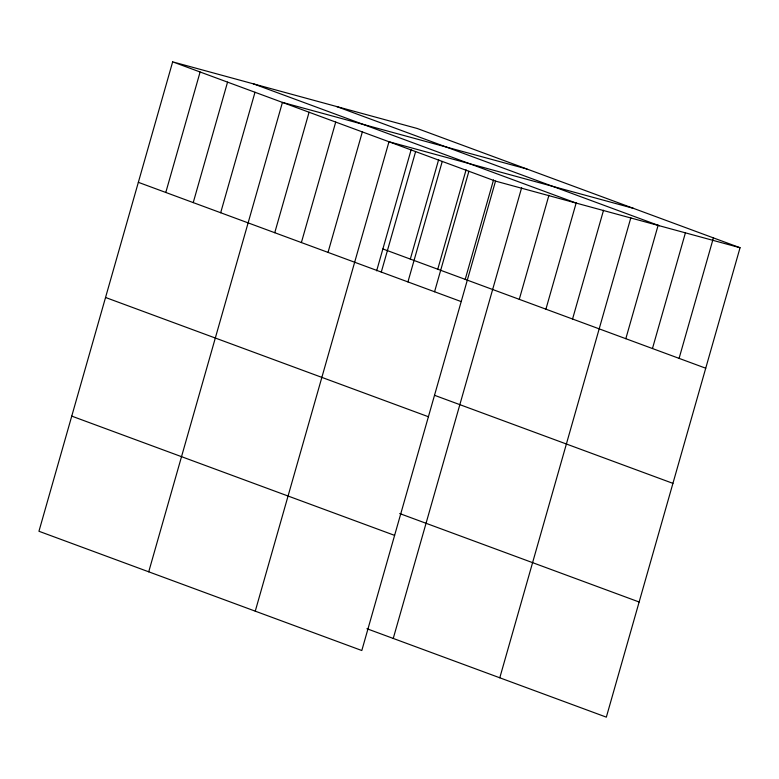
<?xml version="1.0" encoding="UTF-8"?>
<svg xmlns="http://www.w3.org/2000/svg" width="779" height="779" viewBox="0 0 779 779"><rect width="100%" height="100%" fill="white"/><g stroke="black" fill="none" stroke-linecap="round" stroke-linejoin="round"><path stroke-width="1.17" d="M172.665 61.853L38.95 531.268L361.807 650.523L495.522 181.108L172.665 61.853L417.193 128.477L740.05 247.732L606.335 717.147L366.899 628.711M165.791 192.462L200.115 71.989M193.231 202.608L227.556 82.126M220.671 212.745L254.996 92.263M148.721 571.815L282.436 102.4L526.964 169.024M274.753 232.717L309.078 112.234M301.385 242.551L335.71 122.069M328.027 252.396L362.342 131.914M255.259 611.174L388.984 141.749L633.512 208.373M376.647 270.829L411.195 149.529M381.291 272.075L415.616 151.593M410.319 259.086L438.645 159.666M407.933 281.91L442.248 161.428M437.759 269.222L466.085 169.803M434.565 291.745L468.89 171.273M465.209 279.369L493.526 179.939M393.249 638.439L521.638 187.739M519.281 299.34L548.942 195.237M545.913 309.175L576.236 202.735M572.555 319.02L603.54 210.233M499.787 677.798L630.844 217.731M625.819 338.699L658.148 225.228M652.461 348.534L685.442 232.736M679.093 358.369L713.418 237.887M495.522 181.108L740.05 247.732M336.499 106.489L659.355 225.744M253.36 83.83L576.217 203.095M382.878 248.949L705.725 368.214M138.35 182.325L461.197 301.59M434.594 395.323L672.929 483.36M105.545 297.481L428.401 416.736M399.705 513.556L639.131 602.001M71.756 416.122L394.602 535.377"/></g></svg>
